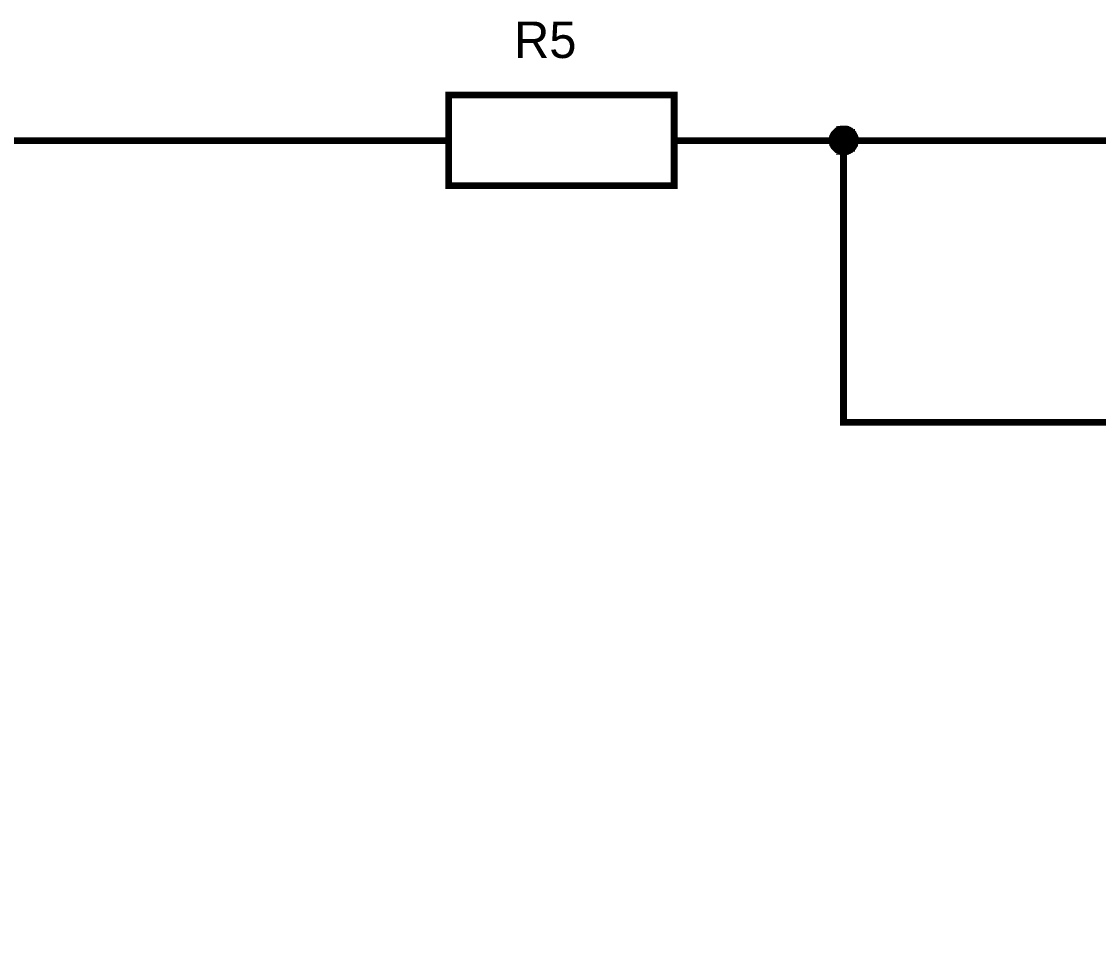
# Model space of a CAD drawing. Header units: millimetres. Extents: x 0 to 841, y 0 to 594.
# Drawn here: x 543.57 to 591.29, y 466.36 to 507.76 of the extents above; entities that cross this region are included whole.
import ezdxf

# ---------------------------------------------------------------- set-up
doc = ezdxf.new("R2010")
doc.units = ezdxf.units.MM
doc.layers.add('Sheet', color=255, linetype='Continuous')

msp = doc.modelspace()

# ---------------------------------------------------------------- linework, layer by layer
at = {"layer": 'Sheet', "const_width": 0.3}
msp.add_lwpolyline([(562.501, 504.5), (572.494, 504.5), (572.494, 500.48), (562.501, 500.48), (562.501, 504.5)], close=True, dxfattribs=at)
at = {"layer": 'Sheet'}
for points, const_width in [([(579.501, 502.479), (579.501, 502.501), (579.501, 502.524), (579.501, 502.569), (579.501, 502.591), (579.524, 502.614), (579.524, 502.636), (579.524, 502.659), (579.546, 502.681), (579.546, 502.703), (579.569, 502.726), (579.569, 502.748), (579.591, 502.771), (579.591, 502.793), (579.614, 502.816), (579.636, 502.838), (579.636, 502.838), (579.658, 502.861), (579.681, 502.883), (579.703, 502.906), (579.726, 502.906), (579.748, 502.928), (579.771, 502.928), (579.793, 502.951), (579.816, 502.951), (579.816, 502.973), (579.861, 502.973), (579.883, 502.973), (579.906, 502.995), (579.928, 502.995), (579.95, 502.995), (579.973, 502.995), (579.995, 502.995)], 0.3), ([(579.501, 502.479), (579.501, 502.501), (579.501, 502.524), (579.501, 502.569), (579.501, 502.591), (579.524, 502.614), (579.524, 502.636), (579.524, 502.659), (579.546, 502.681), (579.546, 502.703), (579.569, 502.726), (579.569, 502.748), (579.591, 502.771), (579.591, 502.793), (579.614, 502.816), (579.636, 502.838), (579.636, 502.838), (579.658, 502.861), (579.681, 502.883), (579.703, 502.906), (579.726, 502.906), (579.748, 502.928), (579.771, 502.928), (579.793, 502.951), (579.816, 502.951), (579.816, 502.973), (579.861, 502.973), (579.883, 502.973), (579.906, 502.995), (579.928, 502.995), (579.95, 502.995), (579.973, 502.995), (579.995, 502.995)], 0.3), ([(579.501, 502.479), (579.501, 502.501), (579.501, 502.524), (579.501, 502.569), (579.501, 502.591), (579.524, 502.614), (579.524, 502.636), (579.524, 502.659), (579.546, 502.681), (579.546, 502.703), (579.569, 502.726), (579.569, 502.748), (579.591, 502.771), (579.591, 502.793), (579.614, 502.816), (579.636, 502.838), (579.636, 502.838), (579.658, 502.861), (579.681, 502.883), (579.703, 502.906), (579.726, 502.906), (579.748, 502.928), (579.771, 502.928), (579.793, 502.951), (579.816, 502.951), (579.816, 502.973), (579.861, 502.973), (579.883, 502.973), (579.906, 502.995), (579.928, 502.995), (579.95, 502.995), (579.973, 502.995), (579.995, 502.995)], 0.3), ([(579.501, 502.479), (579.501, 502.501), (579.501, 502.524), (579.501, 502.569), (579.501, 502.591), (579.524, 502.614), (579.524, 502.636), (579.524, 502.659), (579.546, 502.681), (579.546, 502.703), (579.569, 502.726), (579.569, 502.748), (579.591, 502.771), (579.591, 502.793), (579.614, 502.816), (579.636, 502.838), (579.636, 502.838), (579.658, 502.861), (579.681, 502.883), (579.703, 502.906), (579.726, 502.906), (579.748, 502.928), (579.771, 502.928), (579.793, 502.951), (579.816, 502.951), (579.816, 502.973), (579.861, 502.973), (579.883, 502.973), (579.906, 502.995), (579.928, 502.995), (579.95, 502.995), (579.973, 502.995), (579.995, 502.995)], 0.3), ([(579.501, 502.479), (579.501, 502.501), (579.501, 502.524), (579.501, 502.569), (579.501, 502.591), (579.524, 502.614), (579.524, 502.636), (579.524, 502.659), (579.546, 502.681), (579.546, 502.703), (579.569, 502.726), (579.569, 502.748), (579.591, 502.771), (579.591, 502.793), (579.614, 502.816), (579.636, 502.838), (579.636, 502.838), (579.658, 502.861), (579.681, 502.883), (579.703, 502.906), (579.726, 502.906), (579.748, 502.928), (579.771, 502.928), (579.793, 502.951), (579.816, 502.951), (579.816, 502.973), (579.861, 502.973), (579.883, 502.973), (579.906, 502.995), (579.928, 502.995), (579.95, 502.995), (579.973, 502.995), (579.995, 502.995)], 0.0991), ([(579.501, 502.479), (579.501, 502.501), (579.501, 502.524), (579.501, 502.569), (579.501, 502.591), (579.524, 502.614), (579.524, 502.636), (579.524, 502.659), (579.546, 502.681), (579.546, 502.703), (579.569, 502.726), (579.569, 502.748), (579.591, 502.771), (579.591, 502.793), (579.614, 502.816), (579.636, 502.838), (579.636, 502.838), (579.658, 502.861), (579.681, 502.883), (579.703, 502.906), (579.726, 502.906), (579.748, 502.928), (579.771, 502.928), (579.793, 502.951), (579.816, 502.951), (579.816, 502.973), (579.861, 502.973), (579.883, 502.973), (579.906, 502.995), (579.928, 502.995), (579.95, 502.995), (579.973, 502.995), (579.995, 502.995)], 0.0991), ([(579.501, 502.479), (579.501, 502.501), (579.501, 502.524), (579.501, 502.569), (579.501, 502.591), (579.524, 502.614), (579.524, 502.636), (579.524, 502.659), (579.546, 502.681), (579.546, 502.703), (579.569, 502.726), (579.569, 502.748), (579.591, 502.771), (579.591, 502.793), (579.614, 502.816), (579.636, 502.838), (579.636, 502.838), (579.658, 502.861), (579.681, 502.883), (579.703, 502.906), (579.726, 502.906), (579.748, 502.928), (579.771, 502.928), (579.793, 502.951), (579.816, 502.951), (579.816, 502.973), (579.861, 502.973), (579.883, 502.973), (579.906, 502.995), (579.928, 502.995), (579.95, 502.995), (579.973, 502.995), (579.995, 502.995)], 0.0991), ([(579.501, 502.479), (579.501, 502.501), (579.501, 502.524), (579.501, 502.569), (579.501, 502.591), (579.524, 502.614), (579.524, 502.636), (579.524, 502.659), (579.546, 502.681), (579.546, 502.703), (579.569, 502.726), (579.569, 502.748), (579.591, 502.771), (579.591, 502.793), (579.614, 502.816), (579.636, 502.838), (579.636, 502.838), (579.658, 502.861), (579.681, 502.883), (579.703, 502.906), (579.726, 502.906), (579.748, 502.928), (579.771, 502.928), (579.793, 502.951), (579.816, 502.951), (579.816, 502.973), (579.861, 502.973), (579.883, 502.973), (579.906, 502.995), (579.928, 502.995), (579.95, 502.995), (579.973, 502.995), (579.995, 502.995)], 0.0991), ([(579.995, 502.995), (579.995, 502.995)], 0.3), ([(579.995, 502.995), (580.018, 502.995), (580.04, 502.995), (580.085, 502.995), (580.108, 502.995), (580.13, 502.973), (580.153, 502.973), (580.175, 502.973), (580.197, 502.951), (580.22, 502.951), (580.242, 502.928), (580.265, 502.928), (580.287, 502.906), (580.31, 502.906), (580.332, 502.883), (580.355, 502.861), (580.355, 502.838), (580.377, 502.838), (580.4, 502.816), (580.422, 502.793), (580.422, 502.771), (580.445, 502.748), (580.445, 502.726), (580.467, 502.703), (580.467, 502.681), (580.489, 502.659), (580.489, 502.636), (580.489, 502.614), (580.512, 502.591), (580.512, 502.569), (580.512, 502.524), (580.512, 502.501), (580.512, 502.479)], 0.3), ([(579.995, 502.995), (579.995, 502.995)], 0.3), ([(579.995, 502.995), (580.018, 502.995), (580.04, 502.995), (580.085, 502.995), (580.108, 502.995), (580.13, 502.973), (580.153, 502.973), (580.175, 502.973), (580.197, 502.951), (580.22, 502.951), (580.242, 502.928), (580.265, 502.928), (580.287, 502.906), (580.31, 502.906), (580.332, 502.883), (580.355, 502.861), (580.355, 502.838), (580.377, 502.838), (580.4, 502.816), (580.422, 502.793), (580.422, 502.771), (580.445, 502.748), (580.445, 502.726), (580.467, 502.703), (580.467, 502.681), (580.489, 502.659), (580.489, 502.636), (580.489, 502.614), (580.512, 502.591), (580.512, 502.569), (580.512, 502.524), (580.512, 502.501), (580.512, 502.479)], 0.3), ([(579.995, 502.995), (579.995, 502.995)], 0.3), ([(579.995, 502.995), (580.018, 502.995), (580.04, 502.995), (580.085, 502.995), (580.108, 502.995), (580.13, 502.973), (580.153, 502.973), (580.175, 502.973), (580.197, 502.951), (580.22, 502.951), (580.242, 502.928), (580.265, 502.928), (580.287, 502.906), (580.31, 502.906), (580.332, 502.883), (580.355, 502.861), (580.355, 502.838), (580.377, 502.838), (580.4, 502.816), (580.422, 502.793), (580.422, 502.771), (580.445, 502.748), (580.445, 502.726), (580.467, 502.703), (580.467, 502.681), (580.489, 502.659), (580.489, 502.636), (580.489, 502.614), (580.512, 502.591), (580.512, 502.569), (580.512, 502.524), (580.512, 502.501), (580.512, 502.479)], 0.3), ([(579.995, 502.995), (579.995, 502.995)], 0.3), ([(579.995, 502.995), (580.018, 502.995), (580.04, 502.995), (580.085, 502.995), (580.108, 502.995), (580.13, 502.973), (580.153, 502.973), (580.175, 502.973), (580.197, 502.951), (580.22, 502.951), (580.242, 502.928), (580.265, 502.928), (580.287, 502.906), (580.31, 502.906), (580.332, 502.883), (580.355, 502.861), (580.355, 502.838), (580.377, 502.838), (580.4, 502.816), (580.422, 502.793), (580.422, 502.771), (580.445, 502.748), (580.445, 502.726), (580.467, 502.703), (580.467, 502.681), (580.489, 502.659), (580.489, 502.636), (580.489, 502.614), (580.512, 502.591), (580.512, 502.569), (580.512, 502.524), (580.512, 502.501), (580.512, 502.479)], 0.3), ([(579.995, 502.995), (579.995, 502.995)], 0.0991), ([(579.995, 502.995), (580.018, 502.995), (580.04, 502.995), (580.085, 502.995), (580.108, 502.995), (580.13, 502.973), (580.153, 502.973), (580.175, 502.973), (580.197, 502.951), (580.22, 502.951), (580.242, 502.928), (580.265, 502.928), (580.287, 502.906), (580.31, 502.906), (580.332, 502.883), (580.355, 502.861), (580.355, 502.838), (580.377, 502.838), (580.4, 502.816), (580.422, 502.793), (580.422, 502.771), (580.445, 502.748), (580.445, 502.726), (580.467, 502.703), (580.467, 502.681), (580.489, 502.659), (580.489, 502.636), (580.489, 502.614), (580.512, 502.591), (580.512, 502.569), (580.512, 502.524), (580.512, 502.501), (580.512, 502.479)], 0.0991), ([(579.995, 502.995), (579.995, 502.995)], 0.0991), ([(579.995, 502.995), (580.018, 502.995), (580.04, 502.995), (580.085, 502.995), (580.108, 502.995), (580.13, 502.973), (580.153, 502.973), (580.175, 502.973), (580.197, 502.951), (580.22, 502.951), (580.242, 502.928), (580.265, 502.928), (580.287, 502.906), (580.31, 502.906), (580.332, 502.883), (580.355, 502.861), (580.355, 502.838), (580.377, 502.838), (580.4, 502.816), (580.422, 502.793), (580.422, 502.771), (580.445, 502.748), (580.445, 502.726), (580.467, 502.703), (580.467, 502.681), (580.489, 502.659), (580.489, 502.636), (580.489, 502.614), (580.512, 502.591), (580.512, 502.569), (580.512, 502.524), (580.512, 502.501), (580.512, 502.479)], 0.0991), ([(579.995, 502.995), (579.995, 502.995)], 0.0991), ([(579.995, 502.995), (580.018, 502.995), (580.04, 502.995), (580.085, 502.995), (580.108, 502.995), (580.13, 502.973), (580.153, 502.973), (580.175, 502.973), (580.197, 502.951), (580.22, 502.951), (580.242, 502.928), (580.265, 502.928), (580.287, 502.906), (580.31, 502.906), (580.332, 502.883), (580.355, 502.861), (580.355, 502.838), (580.377, 502.838), (580.4, 502.816), (580.422, 502.793), (580.422, 502.771), (580.445, 502.748), (580.445, 502.726), (580.467, 502.703), (580.467, 502.681), (580.489, 502.659), (580.489, 502.636), (580.489, 502.614), (580.512, 502.591), (580.512, 502.569), (580.512, 502.524), (580.512, 502.501), (580.512, 502.479)], 0.0991), ([(579.995, 502.995), (579.995, 502.995)], 0.0991), ([(579.995, 502.995), (580.018, 502.995), (580.04, 502.995), (580.085, 502.995), (580.108, 502.995), (580.13, 502.973), (580.153, 502.973), (580.175, 502.973), (580.197, 502.951), (580.22, 502.951), (580.242, 502.928), (580.265, 502.928), (580.287, 502.906), (580.31, 502.906), (580.332, 502.883), (580.355, 502.861), (580.355, 502.838), (580.377, 502.838), (580.4, 502.816), (580.422, 502.793), (580.422, 502.771), (580.445, 502.748), (580.445, 502.726), (580.467, 502.703), (580.467, 502.681), (580.489, 502.659), (580.489, 502.636), (580.489, 502.614), (580.512, 502.591), (580.512, 502.569), (580.512, 502.524), (580.512, 502.501), (580.512, 502.479)], 0.0991), ([(560.008, 502.479), (527.511, 502.479), (527.511, 369.992), (455.018, 369.992)], 0.3), ([(562.501, 502.479), (560.008, 502.479)], 0.3), ([(572.494, 502.479), (575.01, 502.479)], 0.3), ([(579.995, 502.479), (575.01, 502.479)], 0.3), ([(579.995, 501.985), (579.973, 501.985), (579.95, 501.985), (579.928, 501.985), (579.906, 501.985), (579.883, 502.007), (579.861, 502.007), (579.816, 502.007), (579.816, 502.03), (579.793, 502.03), (579.771, 502.052), (579.748, 502.052), (579.726, 502.075), (579.703, 502.075), (579.681, 502.097), (579.658, 502.12), (579.636, 502.142), (579.636, 502.142), (579.614, 502.164), (579.591, 502.187), (579.591, 502.209), (579.569, 502.232), (579.569, 502.254), (579.546, 502.277), (579.546, 502.277), (579.524, 502.299), (579.524, 502.344), (579.524, 502.367), (579.501, 502.389), (579.501, 502.412), (579.501, 502.434), (579.501, 502.456), (579.501, 502.479)], 0.3), ([(579.501, 502.479), (579.501, 502.479)], 0.3), ([(579.995, 501.985), (579.973, 501.985), (579.95, 501.985), (579.928, 501.985), (579.906, 501.985), (579.883, 502.007), (579.861, 502.007), (579.816, 502.007), (579.816, 502.03), (579.793, 502.03), (579.771, 502.052), (579.748, 502.052), (579.726, 502.075), (579.703, 502.075), (579.681, 502.097), (579.658, 502.12), (579.636, 502.142), (579.636, 502.142), (579.614, 502.164), (579.591, 502.187), (579.591, 502.209), (579.569, 502.232), (579.569, 502.254), (579.546, 502.277), (579.546, 502.277), (579.524, 502.299), (579.524, 502.344), (579.524, 502.367), (579.501, 502.389), (579.501, 502.412), (579.501, 502.434), (579.501, 502.456), (579.501, 502.479)], 0.3), ([(579.501, 502.479), (579.501, 502.479)], 0.3), ([(579.995, 501.985), (579.973, 501.985), (579.95, 501.985), (579.928, 501.985), (579.906, 501.985), (579.883, 502.007), (579.861, 502.007), (579.816, 502.007), (579.816, 502.03), (579.793, 502.03), (579.771, 502.052), (579.748, 502.052), (579.726, 502.075), (579.703, 502.075), (579.681, 502.097), (579.658, 502.12), (579.636, 502.142), (579.636, 502.142), (579.614, 502.164), (579.591, 502.187), (579.591, 502.209), (579.569, 502.232), (579.569, 502.254), (579.546, 502.277), (579.546, 502.277), (579.524, 502.299), (579.524, 502.344), (579.524, 502.367), (579.501, 502.389), (579.501, 502.412), (579.501, 502.434), (579.501, 502.456), (579.501, 502.479)], 0.3), ([(579.501, 502.479), (579.501, 502.479)], 0.3), ([(579.995, 501.985), (579.973, 501.985), (579.95, 501.985), (579.928, 501.985), (579.906, 501.985), (579.883, 502.007), (579.861, 502.007), (579.816, 502.007), (579.816, 502.03), (579.793, 502.03), (579.771, 502.052), (579.748, 502.052), (579.726, 502.075), (579.703, 502.075), (579.681, 502.097), (579.658, 502.12), (579.636, 502.142), (579.636, 502.142), (579.614, 502.164), (579.591, 502.187), (579.591, 502.209), (579.569, 502.232), (579.569, 502.254), (579.546, 502.277), (579.546, 502.277), (579.524, 502.299), (579.524, 502.344), (579.524, 502.367), (579.501, 502.389), (579.501, 502.412), (579.501, 502.434), (579.501, 502.456), (579.501, 502.479)], 0.3), ([(579.501, 502.479), (579.501, 502.479)], 0.3), ([(579.995, 501.985), (579.973, 501.985), (579.95, 501.985), (579.928, 501.985), (579.906, 501.985), (579.883, 502.007), (579.861, 502.007), (579.816, 502.007), (579.816, 502.03), (579.793, 502.03), (579.771, 502.052), (579.748, 502.052), (579.726, 502.075), (579.703, 502.075), (579.681, 502.097), (579.658, 502.12), (579.636, 502.142), (579.636, 502.142), (579.614, 502.164), (579.591, 502.187), (579.591, 502.209), (579.569, 502.232), (579.569, 502.254), (579.546, 502.277), (579.546, 502.277), (579.524, 502.299), (579.524, 502.344), (579.524, 502.367), (579.501, 502.389), (579.501, 502.412), (579.501, 502.434), (579.501, 502.456), (579.501, 502.479)], 0.0991), ([(579.501, 502.479), (579.501, 502.479)], 0.0991), ([(579.995, 501.985), (579.973, 501.985), (579.95, 501.985), (579.928, 501.985), (579.906, 501.985), (579.883, 502.007), (579.861, 502.007), (579.816, 502.007), (579.816, 502.03), (579.793, 502.03), (579.771, 502.052), (579.748, 502.052), (579.726, 502.075), (579.703, 502.075), (579.681, 502.097), (579.658, 502.12), (579.636, 502.142), (579.636, 502.142), (579.614, 502.164), (579.591, 502.187), (579.591, 502.209), (579.569, 502.232), (579.569, 502.254), (579.546, 502.277), (579.546, 502.277), (579.524, 502.299), (579.524, 502.344), (579.524, 502.367), (579.501, 502.389), (579.501, 502.412), (579.501, 502.434), (579.501, 502.456), (579.501, 502.479)], 0.0991), ([(579.501, 502.479), (579.501, 502.479)], 0.0991), ([(579.995, 501.985), (579.973, 501.985), (579.95, 501.985), (579.928, 501.985), (579.906, 501.985), (579.883, 502.007), (579.861, 502.007), (579.816, 502.007), (579.816, 502.03), (579.793, 502.03), (579.771, 502.052), (579.748, 502.052), (579.726, 502.075), (579.703, 502.075), (579.681, 502.097), (579.658, 502.12), (579.636, 502.142), (579.636, 502.142), (579.614, 502.164), (579.591, 502.187), (579.591, 502.209), (579.569, 502.232), (579.569, 502.254), (579.546, 502.277), (579.546, 502.277), (579.524, 502.299), (579.524, 502.344), (579.524, 502.367), (579.501, 502.389), (579.501, 502.412), (579.501, 502.434), (579.501, 502.456), (579.501, 502.479)], 0.0991), ([(579.501, 502.479), (579.501, 502.479)], 0.0991), ([(579.995, 501.985), (579.973, 501.985), (579.95, 501.985), (579.928, 501.985), (579.906, 501.985), (579.883, 502.007), (579.861, 502.007), (579.816, 502.007), (579.816, 502.03), (579.793, 502.03), (579.771, 502.052), (579.748, 502.052), (579.726, 502.075), (579.703, 502.075), (579.681, 502.097), (579.658, 502.12), (579.636, 502.142), (579.636, 502.142), (579.614, 502.164), (579.591, 502.187), (579.591, 502.209), (579.569, 502.232), (579.569, 502.254), (579.546, 502.277), (579.546, 502.277), (579.524, 502.299), (579.524, 502.344), (579.524, 502.367), (579.501, 502.389), (579.501, 502.412), (579.501, 502.434), (579.501, 502.456), (579.501, 502.479)], 0.0991), ([(579.501, 502.479), (579.501, 502.479)], 0.0991), ([(580.512, 502.479), (580.512, 502.456), (580.512, 502.434), (580.512, 502.412), (580.512, 502.389), (580.489, 502.367), (580.489, 502.344), (580.489, 502.299), (580.467, 502.277), (580.467, 502.277), (580.445, 502.254), (580.445, 502.232), (580.422, 502.209), (580.422, 502.187), (580.4, 502.164), (580.377, 502.142), (580.355, 502.142), (580.355, 502.12), (580.332, 502.097), (580.31, 502.075), (580.287, 502.075), (580.265, 502.052), (580.242, 502.052), (580.22, 502.03), (580.197, 502.03), (580.175, 502.007), (580.153, 502.007), (580.13, 502.007), (580.108, 501.985), (580.085, 501.985), (580.04, 501.985), (580.018, 501.985), (579.995, 501.985)], 0.3), ([(607.506, 502.479), (579.995, 502.479), (579.995, 502.479), (579.995, 489.992), (592.504, 489.992)], 0.3), ([(580.512, 502.479), (580.512, 502.456), (580.512, 502.434), (580.512, 502.412), (580.512, 502.389), (580.489, 502.367), (580.489, 502.344), (580.489, 502.299), (580.467, 502.277), (580.467, 502.277), (580.445, 502.254), (580.445, 502.232), (580.422, 502.209), (580.422, 502.187), (580.4, 502.164), (580.377, 502.142), (580.355, 502.142), (580.355, 502.12), (580.332, 502.097), (580.31, 502.075), (580.287, 502.075), (580.265, 502.052), (580.242, 502.052), (580.22, 502.03), (580.197, 502.03), (580.175, 502.007), (580.153, 502.007), (580.13, 502.007), (580.108, 501.985), (580.085, 501.985), (580.04, 501.985), (580.018, 501.985), (579.995, 501.985)], 0.3), ([(580.512, 502.479), (580.512, 502.456), (580.512, 502.434), (580.512, 502.412), (580.512, 502.389), (580.489, 502.367), (580.489, 502.344), (580.489, 502.299), (580.467, 502.277), (580.467, 502.277), (580.445, 502.254), (580.445, 502.232), (580.422, 502.209), (580.422, 502.187), (580.4, 502.164), (580.377, 502.142), (580.355, 502.142), (580.355, 502.12), (580.332, 502.097), (580.31, 502.075), (580.287, 502.075), (580.265, 502.052), (580.242, 502.052), (580.22, 502.03), (580.197, 502.03), (580.175, 502.007), (580.153, 502.007), (580.13, 502.007), (580.108, 501.985), (580.085, 501.985), (580.04, 501.985), (580.018, 501.985), (579.995, 501.985)], 0.3), ([(580.512, 502.479), (580.512, 502.456), (580.512, 502.434), (580.512, 502.412), (580.512, 502.389), (580.489, 502.367), (580.489, 502.344), (580.489, 502.299), (580.467, 502.277), (580.467, 502.277), (580.445, 502.254), (580.445, 502.232), (580.422, 502.209), (580.422, 502.187), (580.4, 502.164), (580.377, 502.142), (580.355, 502.142), (580.355, 502.12), (580.332, 502.097), (580.31, 502.075), (580.287, 502.075), (580.265, 502.052), (580.242, 502.052), (580.22, 502.03), (580.197, 502.03), (580.175, 502.007), (580.153, 502.007), (580.13, 502.007), (580.108, 501.985), (580.085, 501.985), (580.04, 501.985), (580.018, 501.985), (579.995, 501.985)], 0.3), ([(580.512, 502.479), (580.512, 502.456), (580.512, 502.434), (580.512, 502.412), (580.512, 502.389), (580.489, 502.367), (580.489, 502.344), (580.489, 502.299), (580.467, 502.277), (580.467, 502.277), (580.445, 502.254), (580.445, 502.232), (580.422, 502.209), (580.422, 502.187), (580.4, 502.164), (580.377, 502.142), (580.355, 502.142), (580.355, 502.12), (580.332, 502.097), (580.31, 502.075), (580.287, 502.075), (580.265, 502.052), (580.242, 502.052), (580.22, 502.03), (580.197, 502.03), (580.175, 502.007), (580.153, 502.007), (580.13, 502.007), (580.108, 501.985), (580.085, 501.985), (580.04, 501.985), (580.018, 501.985), (579.995, 501.985)], 0.0991), ([(580.512, 502.479), (580.512, 502.456), (580.512, 502.434), (580.512, 502.412), (580.512, 502.389), (580.489, 502.367), (580.489, 502.344), (580.489, 502.299), (580.467, 502.277), (580.467, 502.277), (580.445, 502.254), (580.445, 502.232), (580.422, 502.209), (580.422, 502.187), (580.4, 502.164), (580.377, 502.142), (580.355, 502.142), (580.355, 502.12), (580.332, 502.097), (580.31, 502.075), (580.287, 502.075), (580.265, 502.052), (580.242, 502.052), (580.22, 502.03), (580.197, 502.03), (580.175, 502.007), (580.153, 502.007), (580.13, 502.007), (580.108, 501.985), (580.085, 501.985), (580.04, 501.985), (580.018, 501.985), (579.995, 501.985)], 0.0991), ([(580.512, 502.479), (580.512, 502.456), (580.512, 502.434), (580.512, 502.412), (580.512, 502.389), (580.489, 502.367), (580.489, 502.344), (580.489, 502.299), (580.467, 502.277), (580.467, 502.277), (580.445, 502.254), (580.445, 502.232), (580.422, 502.209), (580.422, 502.187), (580.4, 502.164), (580.377, 502.142), (580.355, 502.142), (580.355, 502.12), (580.332, 502.097), (580.31, 502.075), (580.287, 502.075), (580.265, 502.052), (580.242, 502.052), (580.22, 502.03), (580.197, 502.03), (580.175, 502.007), (580.153, 502.007), (580.13, 502.007), (580.108, 501.985), (580.085, 501.985), (580.04, 501.985), (580.018, 501.985), (579.995, 501.985)], 0.0991), ([(580.512, 502.479), (580.512, 502.456), (580.512, 502.434), (580.512, 502.412), (580.512, 502.389), (580.489, 502.367), (580.489, 502.344), (580.489, 502.299), (580.467, 502.277), (580.467, 502.277), (580.445, 502.254), (580.445, 502.232), (580.422, 502.209), (580.422, 502.187), (580.4, 502.164), (580.377, 502.142), (580.355, 502.142), (580.355, 502.12), (580.332, 502.097), (580.31, 502.075), (580.287, 502.075), (580.265, 502.052), (580.242, 502.052), (580.22, 502.03), (580.197, 502.03), (580.175, 502.007), (580.153, 502.007), (580.13, 502.007), (580.108, 501.985), (580.085, 501.985), (580.04, 501.985), (580.018, 501.985), (579.995, 501.985)], 0.0991), ([(580.512, 502.479), (580.512, 502.479), (580.512, 502.479), (580.512, 502.479), (580.512, 502.479), (580.512, 502.479), (580.512, 502.479), (580.512, 502.479), (580.512, 502.479), (580.512, 502.479), (580.512, 502.479), (580.512, 502.479), (580.512, 502.479), (580.512, 502.479), (580.512, 502.479), (580.512, 502.479), (580.512, 502.479), (580.512, 502.479), (580.512, 502.479), (580.512, 502.479), (580.512, 502.479), (580.512, 502.479), (580.512, 502.479), (580.512, 502.479), (580.512, 502.479), (580.512, 502.479), (580.512, 502.479), (580.512, 502.479), (580.512, 502.479), (580.512, 502.479), (580.512, 502.479), (580.512, 502.479), (580.512, 502.479)], 0.3), ([(580.512, 502.479), (580.512, 502.479)], 0.3), ([(580.512, 502.479), (580.512, 502.479), (580.512, 502.479), (580.512, 502.479), (580.512, 502.479), (580.512, 502.479), (580.512, 502.479), (580.512, 502.479), (580.512, 502.479), (580.512, 502.479), (580.512, 502.479), (580.512, 502.479), (580.512, 502.479), (580.512, 502.479), (580.512, 502.479), (580.512, 502.479), (580.512, 502.479), (580.512, 502.479), (580.512, 502.479), (580.512, 502.479), (580.512, 502.479), (580.512, 502.479), (580.512, 502.479), (580.512, 502.479), (580.512, 502.479), (580.512, 502.479), (580.512, 502.479), (580.512, 502.479), (580.512, 502.479), (580.512, 502.479), (580.512, 502.479), (580.512, 502.479), (580.512, 502.479)], 0.3), ([(580.512, 502.479), (580.512, 502.479)], 0.3), ([(580.512, 502.479), (580.512, 502.479), (580.512, 502.479), (580.512, 502.479), (580.512, 502.479), (580.512, 502.479), (580.512, 502.479), (580.512, 502.479), (580.512, 502.479), (580.512, 502.479), (580.512, 502.479), (580.512, 502.479), (580.512, 502.479), (580.512, 502.479), (580.512, 502.479), (580.512, 502.479), (580.512, 502.479), (580.512, 502.479), (580.512, 502.479), (580.512, 502.479), (580.512, 502.479), (580.512, 502.479), (580.512, 502.479), (580.512, 502.479), (580.512, 502.479), (580.512, 502.479), (580.512, 502.479), (580.512, 502.479), (580.512, 502.479), (580.512, 502.479), (580.512, 502.479), (580.512, 502.479), (580.512, 502.479)], 0.3), ([(580.512, 502.479), (580.512, 502.479)], 0.3), ([(580.512, 502.479), (580.512, 502.479), (580.512, 502.479), (580.512, 502.479), (580.512, 502.479), (580.512, 502.479), (580.512, 502.479), (580.512, 502.479), (580.512, 502.479), (580.512, 502.479), (580.512, 502.479), (580.512, 502.479), (580.512, 502.479), (580.512, 502.479), (580.512, 502.479), (580.512, 502.479), (580.512, 502.479), (580.512, 502.479), (580.512, 502.479), (580.512, 502.479), (580.512, 502.479), (580.512, 502.479), (580.512, 502.479), (580.512, 502.479), (580.512, 502.479), (580.512, 502.479), (580.512, 502.479), (580.512, 502.479), (580.512, 502.479), (580.512, 502.479), (580.512, 502.479), (580.512, 502.479), (580.512, 502.479)], 0.3), ([(580.512, 502.479), (580.512, 502.479)], 0.3), ([(580.512, 502.479), (580.512, 502.479), (580.512, 502.479), (580.512, 502.479), (580.512, 502.479), (580.512, 502.479), (580.512, 502.479), (580.512, 502.479), (580.512, 502.479), (580.512, 502.479), (580.512, 502.479), (580.512, 502.479), (580.512, 502.479), (580.512, 502.479), (580.512, 502.479), (580.512, 502.479), (580.512, 502.479), (580.512, 502.479), (580.512, 502.479), (580.512, 502.479), (580.512, 502.479), (580.512, 502.479), (580.512, 502.479), (580.512, 502.479), (580.512, 502.479), (580.512, 502.479), (580.512, 502.479), (580.512, 502.479), (580.512, 502.479), (580.512, 502.479), (580.512, 502.479), (580.512, 502.479), (580.512, 502.479)], 0.0991), ([(580.512, 502.479), (580.512, 502.479)], 0.0991), ([(580.512, 502.479), (580.512, 502.479), (580.512, 502.479), (580.512, 502.479), (580.512, 502.479), (580.512, 502.479), (580.512, 502.479), (580.512, 502.479), (580.512, 502.479), (580.512, 502.479), (580.512, 502.479), (580.512, 502.479), (580.512, 502.479), (580.512, 502.479), (580.512, 502.479), (580.512, 502.479), (580.512, 502.479), (580.512, 502.479), (580.512, 502.479), (580.512, 502.479), (580.512, 502.479), (580.512, 502.479), (580.512, 502.479), (580.512, 502.479), (580.512, 502.479), (580.512, 502.479), (580.512, 502.479), (580.512, 502.479), (580.512, 502.479), (580.512, 502.479), (580.512, 502.479), (580.512, 502.479), (580.512, 502.479)], 0.0991), ([(580.512, 502.479), (580.512, 502.479)], 0.0991), ([(580.512, 502.479), (580.512, 502.479), (580.512, 502.479), (580.512, 502.479), (580.512, 502.479), (580.512, 502.479), (580.512, 502.479), (580.512, 502.479), (580.512, 502.479), (580.512, 502.479), (580.512, 502.479), (580.512, 502.479), (580.512, 502.479), (580.512, 502.479), (580.512, 502.479), (580.512, 502.479), (580.512, 502.479), (580.512, 502.479), (580.512, 502.479), (580.512, 502.479), (580.512, 502.479), (580.512, 502.479), (580.512, 502.479), (580.512, 502.479), (580.512, 502.479), (580.512, 502.479), (580.512, 502.479), (580.512, 502.479), (580.512, 502.479), (580.512, 502.479), (580.512, 502.479), (580.512, 502.479), (580.512, 502.479)], 0.0991), ([(580.512, 502.479), (580.512, 502.479)], 0.0991), ([(580.512, 502.479), (580.512, 502.479), (580.512, 502.479), (580.512, 502.479), (580.512, 502.479), (580.512, 502.479), (580.512, 502.479), (580.512, 502.479), (580.512, 502.479), (580.512, 502.479), (580.512, 502.479), (580.512, 502.479), (580.512, 502.479), (580.512, 502.479), (580.512, 502.479), (580.512, 502.479), (580.512, 502.479), (580.512, 502.479), (580.512, 502.479), (580.512, 502.479), (580.512, 502.479), (580.512, 502.479), (580.512, 502.479), (580.512, 502.479), (580.512, 502.479), (580.512, 502.479), (580.512, 502.479), (580.512, 502.479), (580.512, 502.479), (580.512, 502.479), (580.512, 502.479), (580.512, 502.479), (580.512, 502.479)], 0.0991), ([(580.512, 502.479), (580.512, 502.479)], 0.0991)]:
    msp.add_lwpolyline(points, dxfattribs=dict(at, const_width=const_width))
at = {"layer": 'Sheet', "const_width": 0.508}
msp.add_lwpolyline([(579.746, 502.5, 1), (580.254, 502.5, 1)], format="xyb", close=True, dxfattribs=at)

# ---------------------------------------------------------------- texts
at = {"layer": 'Sheet'}
msp.add_text('R5', height=1.6171, dxfattribs=at).set_placement((565.398, 506.14))

doc.saveas('drawing.dxf')
